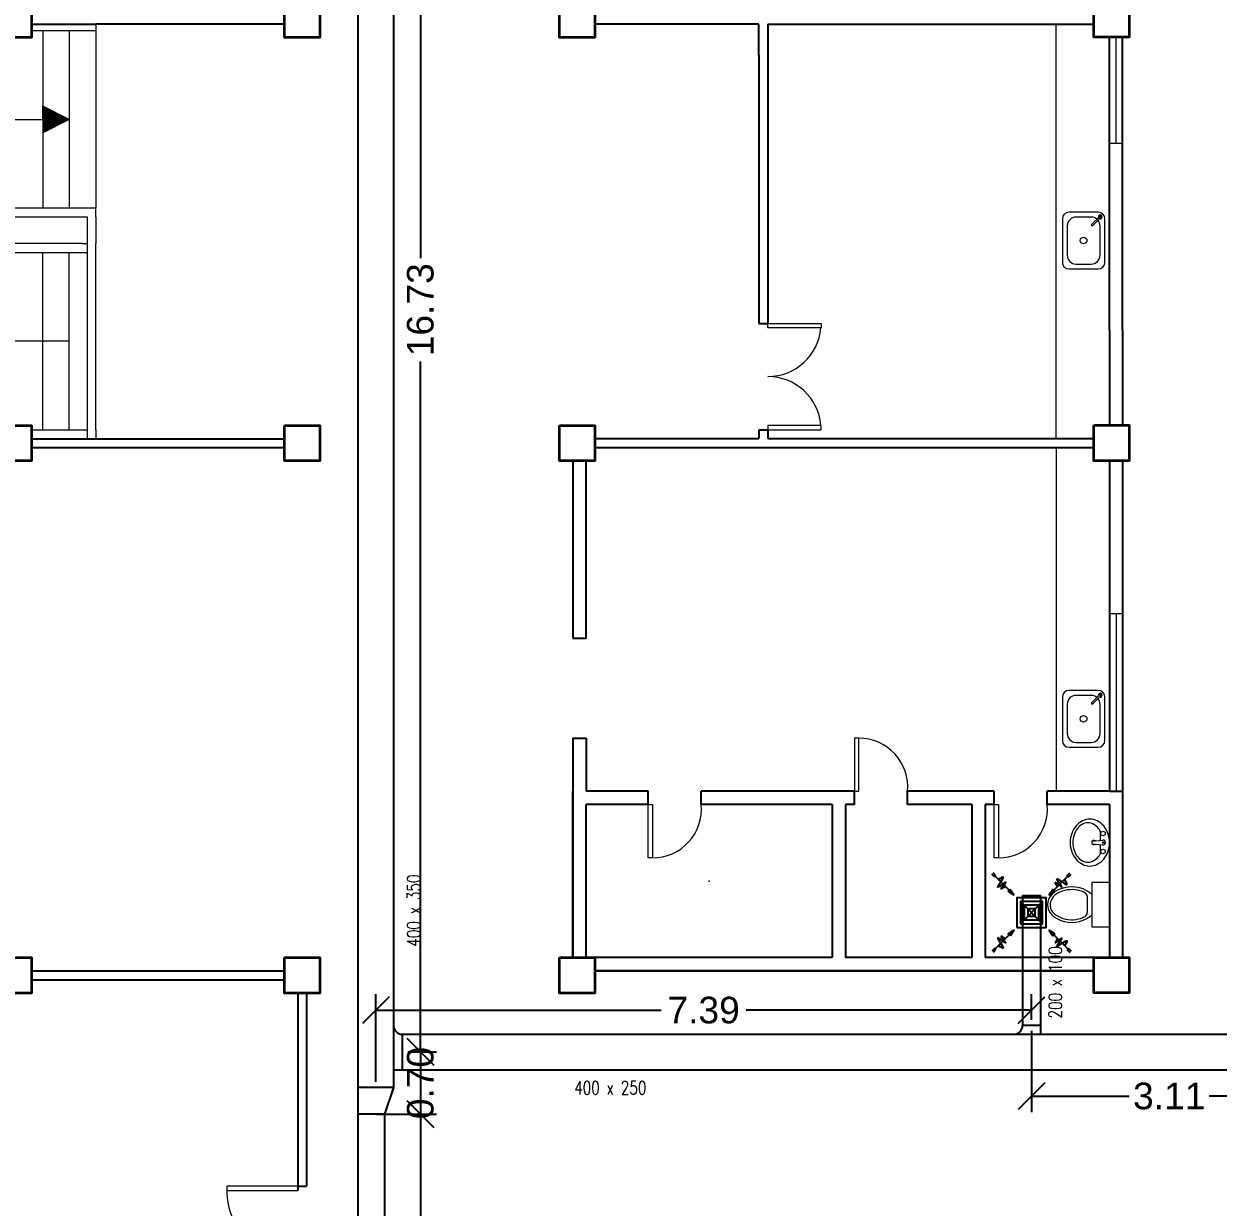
# Model space of a CAD drawing. Header units: millimetres. Extents: x 3 to 434, y 1 to 233.
# Drawn here: x 259.25 to 272.71, y 107.9 to 121.24 of the extents above; entities that cross this region are included whole.
import ezdxf

# ---------------------------------------------------------------- set-up
doc = ezdxf.new("R2010")
doc.units = ezdxf.units.MM
doc.header["$MEASUREMENT"] = 0
for name, color, linetype in [('AIR', 7, 'Continuous'), ('AIR-00', 8, 'Continuous'), ('AIR-03', 30, 'Continuous'), ('dimen', 7, 'Continuous'), ('ducting label', 7, 'Continuous'), ('exhaust', 1, 'Continuous')]:
    doc.layers.add(name, color=color, linetype=linetype)
doc.styles.add('Arch-Dim', font='simplex.shx', dxfattribs={"width": 0.75})
doc.styles.get("Standard").update_dxf_attribs({"font": 'arial.ttf'})
doc.dimstyles.new('Copy of dimension', dxfattribs={"dimtxt": 0.3, "dimasz": 0.3, "dimexe": 0.18, "dimexo": 0.0625, "dimgap": 0.09, "dimtad": 0, "dimzin": 0, "dimdsep": 46, "dimtxsty": 'Standard', "dimblk": 'OBLIQUE', "dimcen": 0.09, "dimclrd": 256, "dimclre": 256, "dimclrt": 256, "dimadec": 0, "dimazin": 0, "dimtfac": 1, "dimtofl": 0, "dimtmove": 0, "dimatfit": 3, "dimldrblk": 'OBLIQUE', "dimfxl": 1, "dimtolj": 1, "dimtzin": 0, "dimarcsym": 0})

# ---------------------------------------------------------------- blocks, each defined once
blk = doc.blocks.new('GRILL-C-IN')
at = {"layer": 'AIR-00', "ltscale": 3}
for p, q in [((-0.623, 0.601), (-0.674, 0.651)), ((-0.601, 0.623), (-0.651, 0.674)), ((-0.637, 0.637), (-0.3, 0.3)), ((0.637, 0.637), (0.3, 0.3)), ((0.601, 0.623), (0.651, 0.674)), ((0.623, 0.601), (0.674, 0.651)), ((-0.637, -0.637), (-0.3, -0.3)), ((0.637, -0.637), (0.3, -0.3)), ((-0.623, -0.601), (-0.674, -0.651)), ((0.623, -0.601), (0.674, -0.651)), ((-0.601, -0.623), (-0.651, -0.674)), ((0.601, -0.623), (0.651, -0.674))]:
    blk.add_line(p, q, dxfattribs=at)
at = {"layer": 'AIR-00', "color": 50}
for p, q in [((-0.188, 0.187), (0.187, -0.188)), ((0.187, 0.187), (-0.188, -0.188))]:
    blk.add_line(p, q, dxfattribs=at)
at = {"layer": 'AIR-00', "ltscale": 3}
for points in [[(-0.362, 0.393), (-0.393, 0.362), (-0.3, 0.3)], [(0.393, 0.362), (0.362, 0.393), (0.3, 0.3)], [(-0.362, -0.393), (-0.393, -0.362), (-0.3, -0.3)], [(0.393, -0.362), (0.362, -0.393), (0.3, -0.3)]]:
    blk.add_lwpolyline(points, close=True, dxfattribs=at)
at = {"layer": 'AIR-00', "color": 50}
for points in [[(-0.188, -0.188), (0.187, -0.188), (0.187, 0.187), (-0.188, 0.187)], [(-0.125, -0.125), (0.125, -0.125), (0.125, 0.125), (-0.125, 0.125)], [(-0.062, -0.062), (0.062, -0.062), (0.062, 0.062), (-0.062, 0.062)]]:
    blk.add_lwpolyline(points, close=True, dxfattribs=at)
at = {"layer": 'AIR-00', "ltscale": 3}
for points in [[(-0.441, 0.441), (-0.512, 0.404), (-0.432, 0.514), (-0.568, 0.43), (-0.477, 0.6), (-0.561, 0.561)], [(0.441, 0.441), (0.404, 0.512), (0.514, 0.432), (0.43, 0.568), (0.6, 0.477), (0.561, 0.561)], [(-0.441, -0.441), (-0.512, -0.404), (-0.432, -0.514), (-0.568, -0.43), (-0.477, -0.6), (-0.561, -0.561)], [(0.441, -0.441), (0.404, -0.512), (0.514, -0.432), (0.43, -0.568), (0.6, -0.477), (0.561, -0.561)]]:
    blk.add_spline(points, degree=3, dxfattribs=at)
for points in [[(-0.3, 0.3), (-0.362, 0.393), (-0.393, 0.362)], [(0.3, 0.3), (0.393, 0.362), (0.362, 0.393)], [(-0.3, -0.3), (-0.362, -0.393), (-0.393, -0.362)], [(0.3, -0.3), (0.393, -0.362), (0.362, -0.393)]]:
    blk.add_solid(points, dxfattribs=at)
at = {"layer": 'AIR-03', "color": 6}
blk.add_lwpolyline([(-0.25, -0.25), (0.25, -0.25), (0.25, 0.25), (-0.25, 0.25)], close=True, dxfattribs=at)
blk = doc.blocks.new('_Oblique')
at = {"color": 0, "linetype": 'ByBlock', "lineweight": -2}
blk.add_line((-0.5, -0.5), (0.5, 0.5), dxfattribs=at)
blk = doc.blocks.new('*D59')
at = {"layer": 'Defpoints', "color": 0, "transparency": 16777216}
for p in [(263.515, 126.384), (263.515, 109.651), (263.719, 109.651)]:
    blk.add_point(p, dxfattribs=at)
at = {"layer": 'dimen', "lineweight": -2, "transparency": 16777216}
for p, q in [((263.578, 126.384), (263.899, 126.384)), ((263.719, 126.384), (263.719, 118.6)), ((263.719, 109.651), (263.719, 117.436)), ((263.578, 109.651), (263.899, 109.651))]:
    blk.add_line(p, q, dxfattribs=at)
at = {"layer": 'dimen', "lineweight": -2, "transparency": 16777216, "xscale": 0.3, "yscale": 0.3, "zscale": 0.3}
for p, rotation in [((263.719, 126.384), 90), ((263.719, 109.651), 270)]:
    blk.add_blockref('_Oblique', p, dxfattribs=dict(at, rotation=rotation))
at = {"layer": 'dimen', "transparency": 16777216, "insert": (263.719, 118.018), "char_height": 0.3, "attachment_point": 5, "rotation": 90}
blk.add_mtext('\\A1;16.73', dxfattribs=at)
blk = doc.blocks.new('*D61')
at = {"layer": 'Defpoints', "color": 0, "transparency": 16777216}
for p in [(263.515, 109.651), (263.165, 108.951), (263.719, 108.951)]:
    blk.add_point(p, dxfattribs=at)
at = {"layer": 'dimen', "lineweight": -2, "transparency": 16777216}
for p, q in [((263.578, 109.651), (263.899, 109.651)), ((263.719, 109.651), (263.719, 108.951)), ((263.228, 108.951), (263.899, 108.951))]:
    blk.add_line(p, q, dxfattribs=at)
at = {"layer": 'dimen', "lineweight": -2, "transparency": 16777216, "xscale": 0.3, "yscale": 0.3, "zscale": 0.3}
for p, rotation in [((263.719, 109.651), 90), ((263.719, 108.951), 270)]:
    blk.add_blockref('_Oblique', p, dxfattribs=dict(at, rotation=rotation))
at = {"layer": 'dimen', "transparency": 16777216, "insert": (263.719, 109.301), "char_height": 0.3, "attachment_point": 5, "rotation": 90}
blk.add_mtext('\\A1;0.70', dxfattribs=at)
blk = doc.blocks.new('*D62')
at = {"layer": 'Defpoints', "color": 0, "transparency": 16777216}
for p in [(263.165, 108.951), (263.415, 105.23), (263.719, 105.23)]:
    blk.add_point(p, dxfattribs=at)
at = {"layer": 'dimen', "lineweight": -2, "transparency": 16777216}
for p, q in [((263.228, 108.951), (263.899, 108.951)), ((263.719, 108.951), (263.719, 107.569)), ((263.719, 105.23), (263.719, 106.613)), ((263.478, 105.23), (263.899, 105.23))]:
    blk.add_line(p, q, dxfattribs=at)
at = {"layer": 'dimen', "lineweight": -2, "transparency": 16777216, "xscale": 0.3, "yscale": 0.3, "zscale": 0.3}
for p, rotation in [((263.719, 108.951), 90), ((263.719, 105.23), 270)]:
    blk.add_blockref('_Oblique', p, dxfattribs=dict(at, rotation=rotation))
at = {"layer": 'dimen', "transparency": 16777216, "insert": (263.719, 107.091), "char_height": 0.3, "attachment_point": 5, "rotation": 90}
blk.add_mtext('\\A1;3.72', dxfattribs=at)
blk = doc.blocks.new('*D82')
at = {"layer": 'Defpoints', "color": 0, "transparency": 16777216}
for p in [(270.608, 110.121), (270.608, 109.951), (263.215, 109.251)]:
    blk.add_point(p, dxfattribs=at)
at = {"layer": 'dimen', "lineweight": -2, "transparency": 16777216}
for p, q in [((263.215, 109.314), (263.215, 110.301)), ((270.608, 110.014), (270.608, 110.301)), ((263.215, 110.121), (266.433, 110.121)), ((270.608, 110.121), (267.39, 110.121))]:
    blk.add_line(p, q, dxfattribs=at)
at = {"layer": 'dimen', "lineweight": -2, "transparency": 16777216, "xscale": 0.3, "yscale": 0.3, "zscale": 0.3, "rotation": 180}
blk.add_blockref('_Oblique', (263.215, 110.121), dxfattribs=at)
at = {"layer": 'dimen', "lineweight": -2, "transparency": 16777216, "xscale": 0.3, "yscale": 0.3, "zscale": 0.3}
blk.add_blockref('_Oblique', (270.608, 110.121), dxfattribs=at)
at = {"layer": 'dimen', "transparency": 16777216, "insert": (266.912, 110.121), "char_height": 0.3, "attachment_point": 5}
blk.add_mtext('\\A1;7.39', dxfattribs=at)
blk = doc.blocks.new('*D83')
at = {"layer": 'Defpoints', "color": 0, "transparency": 16777216}
for p in [(270.608, 109.951), (273.715, 109.351), (273.715, 109.153)]:
    blk.add_point(p, dxfattribs=at)
at = {"layer": 'dimen', "lineweight": -2, "transparency": 16777216}
for p, q in [((270.608, 109.889), (270.608, 108.973)), ((273.715, 109.289), (273.715, 108.973)), ((270.608, 109.153), (271.711, 109.153)), ((273.715, 109.153), (272.612, 109.153))]:
    blk.add_line(p, q, dxfattribs=at)
at = {"layer": 'dimen', "lineweight": -2, "transparency": 16777216, "xscale": 0.3, "yscale": 0.3, "zscale": 0.3, "rotation": 180}
blk.add_blockref('_Oblique', (270.608, 109.153), dxfattribs=at)
at = {"layer": 'dimen', "lineweight": -2, "transparency": 16777216, "xscale": 0.3, "yscale": 0.3, "zscale": 0.3}
blk.add_blockref('_Oblique', (273.715, 109.153), dxfattribs=at)
at = {"layer": 'dimen', "transparency": 16777216, "insert": (272.161, 109.153), "char_height": 0.3, "attachment_point": 5}
blk.add_mtext('\\A1;3.11', dxfattribs=at)

msp = doc.modelspace()

# ---------------------------------------------------------------- linework, layer by layer
at = {"color": 8, "lineweight": 25}
for p, q in [((259.336, 121.239), (260.061, 121.239)), ((262.186, 121.239), (260.061, 121.239)), ((259.336, 116.564), (262.186, 116.564)), ((259.336, 116.464), (262.186, 116.464)), ((259.336, 110.564), (262.186, 110.564)), ((259.336, 110.464), (262.186, 110.464)), ((262.336, 110.314), (262.336, 108.089)), ((262.436, 110.314), (262.436, 108.139)), ((262.336, 108.139), (262.436, 108.139))]:
    msp.add_line(p, q, dxfattribs=at)
at = {"color": 8, "lineweight": 9}
for p, q in [((260.061, 121.239), (260.061, 121.164)), ((260.061, 121.164), (259.336, 121.164)), ((259.461, 121.164), (259.461, 119.164)), ((259.761, 121.164), (259.761, 119.164)), ((260.061, 121.164), (260.061, 119.164)), ((259.461, 120.164), (259.461, 120.314)), ((259.761, 120.164), (259.461, 120.314)), ((259.471, 120.164), (259.471, 120.309)), ((259.481, 120.164), (259.481, 120.304)), ((259.491, 120.164), (259.491, 120.299)), ((259.501, 120.164), (259.501, 120.294)), ((259.511, 120.164), (259.511, 120.289)), ((259.521, 120.164), (259.521, 120.284)), ((259.531, 120.164), (259.531, 120.279)), ((259.541, 120.164), (259.541, 120.274)), ((259.551, 120.164), (259.551, 120.269)), ((259.561, 120.164), (259.561, 120.264)), ((259.571, 120.164), (259.571, 120.259)), ((259.581, 120.164), (259.581, 120.254)), ((259.591, 120.164), (259.591, 120.249)), ((259.601, 120.164), (259.601, 120.244)), ((259.611, 120.164), (259.611, 120.239)), ((259.621, 120.164), (259.621, 120.234)), ((259.631, 120.164), (259.631, 120.229)), ((256.961, 120.164), (259.461, 120.164)), ((259.461, 120.164), (259.761, 120.164)), ((259.461, 120.164), (259.461, 120.014)), ((259.761, 120.164), (259.461, 120.014)), ((259.471, 120.164), (259.471, 120.019)), ((259.481, 120.164), (259.481, 120.024)), ((259.491, 120.164), (259.491, 120.029)), ((259.501, 120.164), (259.501, 120.034)), ((259.511, 120.164), (259.511, 120.039)), ((259.521, 120.164), (259.521, 120.044)), ((259.531, 120.164), (259.531, 120.049)), ((259.541, 120.164), (259.541, 120.054)), ((259.551, 120.164), (259.551, 120.059)), ((259.561, 120.164), (259.561, 120.064)), ((259.571, 120.164), (259.571, 120.069)), ((259.581, 120.164), (259.581, 120.074)), ((259.591, 120.164), (259.591, 120.079)), ((259.601, 120.164), (259.601, 120.084)), ((259.611, 120.164), (259.611, 120.089)), ((259.621, 120.164), (259.621, 120.094)), ((259.631, 120.164), (259.631, 120.099)), ((259.641, 120.164), (259.641, 120.224)), ((259.641, 120.164), (259.641, 120.104)), ((259.651, 120.164), (259.651, 120.219)), ((259.651, 120.164), (259.651, 120.109)), ((259.661, 120.164), (259.661, 120.214)), ((259.661, 120.164), (259.661, 120.114)), ((259.671, 120.164), (259.671, 120.209)), ((259.671, 120.164), (259.671, 120.119)), ((259.681, 120.164), (259.681, 120.204)), ((259.681, 120.164), (259.681, 120.124)), ((259.691, 120.164), (259.691, 120.199)), ((259.691, 120.164), (259.691, 120.129)), ((259.701, 120.164), (259.701, 120.194)), ((259.701, 120.164), (259.701, 120.134)), ((259.711, 120.164), (259.711, 120.189)), ((259.711, 120.164), (259.711, 120.139)), ((259.721, 120.164), (259.721, 120.184)), ((259.721, 120.164), (259.721, 120.144)), ((259.731, 120.164), (259.731, 120.179)), ((259.731, 120.164), (259.731, 120.149)), ((259.741, 120.164), (259.741, 120.174)), ((259.741, 120.164), (259.741, 120.154)), ((259.751, 120.164), (259.751, 120.169)), ((259.751, 120.164), (259.751, 120.159)), ((260.061, 119.164), (257.961, 119.164)), ((260.061, 119.064), (260.061, 119.164)), ((258.061, 119.064), (259.911, 119.064)), ((259.911, 119.064), (259.961, 119.064)), ((259.961, 119.064), (259.961, 118.764)), ((260.061, 119.064), (260.061, 118.764)), ((259.911, 118.764), (258.061, 118.764)), ((259.911, 118.764), (259.961, 118.764)), ((259.961, 118.764), (259.961, 116.564)), ((260.061, 118.664), (260.061, 118.764)), ((257.961, 118.664), (259.961, 118.664)), ((259.461, 116.664), (259.461, 118.664)), ((259.761, 116.664), (259.761, 118.664)), ((260.061, 116.664), (260.061, 118.664)), ((259.761, 117.664), (257.961, 117.664)), ((259.336, 116.664), (259.961, 116.664)), ((260.061, 116.664), (260.061, 116.564)), ((271.289, 112.026), (271.411, 112.039)), ((271.289, 111.997), (271.411, 111.984)), ((271.487, 111.562), (271.287, 111.562)), ((271.287, 111.562), (271.287, 111.062)), ((271.487, 111.062), (271.487, 111.562)), ((271.237, 111.402), (271.237, 111.221)), ((271.287, 111.062), (271.487, 111.062))]:
    msp.add_line(p, q, dxfattribs=at)
at = {"color": 8, "linetype": 'ByBlock', "lineweight": 25}
for p, q in [((267.536, 121.239), (265.686, 121.239)), ((267.536, 120.889), (267.536, 121.239)), ((267.636, 121.239), (267.636, 117.865)), ((267.636, 121.239), (271.311, 121.239)), ((271.486, 117.789), (271.486, 121.091)), ((271.636, 117.789), (271.636, 121.091)), ((267.536, 120.889), (267.536, 117.865)), ((267.536, 117.865), (267.636, 117.865)), ((271.486, 117.789), (271.486, 116.716)), ((271.636, 117.789), (271.636, 116.716)), ((267.536, 116.665), (267.636, 116.665)), ((267.536, 116.665), (267.536, 116.565)), ((267.636, 116.665), (267.636, 116.565)), ((265.686, 116.565), (267.386, 116.565)), ((265.686, 116.465), (270.436, 116.465)), ((267.386, 116.565), (267.536, 116.565)), ((267.386, 116.565), (267.536, 116.565)), ((267.386, 116.465), (271.311, 116.465)), ((267.636, 116.565), (270.436, 116.565)), ((267.636, 116.565), (271.311, 116.565)), ((265.436, 116.314), (265.436, 114.314)), ((265.586, 114.314), (265.586, 116.314)), ((271.486, 116.316), (271.486, 112.589)), ((271.636, 116.316), (271.636, 112.589)), ((265.436, 114.314), (265.586, 114.314)), ((265.436, 113.189), (265.436, 110.714)), ((265.436, 113.189), (265.586, 113.189)), ((265.586, 113.189), (265.586, 112.589)), ((268.611, 112.589), (266.886, 112.589)), ((270.186, 112.589), (269.211, 112.589)), ((271.486, 112.589), (270.786, 112.589)), ((271.486, 112.589), (271.636, 112.589)), ((271.636, 112.589), (271.636, 110.716)), ((271.486, 112.439), (271.486, 110.714)), ((268.361, 110.714), (265.586, 110.714)), ((269.936, 110.714), (268.511, 110.714)), ((271.486, 110.714), (270.086, 110.714)), ((265.686, 110.564), (271.311, 110.564)), ((271.311, 110.564), (265.686, 110.564))]:
    msp.add_line(p, q, dxfattribs=at)
at = {"color": 8, "linetype": 'ByBlock', "lineweight": 9}
for p, q in [((270.886, 116.565), (270.886, 121.241)), ((271.561, 119.891), (271.561, 121.091)), ((271.636, 121.091), (271.636, 119.891)), ((271.636, 119.891), (271.486, 119.891)), ((270.886, 116.465), (270.886, 112.589)), ((265.436, 116.314), (265.586, 116.314)), ((271.636, 114.589), (271.486, 114.589)), ((271.561, 114.589), (271.561, 112.589)), ((271.636, 112.589), (271.636, 114.589))]:
    msp.add_line(p, q, dxfattribs=at)
at = {"color": 8, "lineweight": 9, "ltscale": 0.4}
for p, q in [((270.956, 119.043), (270.956, 118.553)), ((271.361, 119.118), (271.031, 119.118)), ((271.281, 119.063), (271.111, 119.063)), ((271.377, 119.071), (271.286, 118.98)), ((271.39, 119.059), (271.298, 118.967)), ((271.436, 118.553), (271.436, 119.043)), ((271.011, 118.963), (271.011, 118.633)), ((271.381, 118.633), (271.381, 118.963)), ((271.031, 118.478), (271.361, 118.478)), ((271.111, 118.533), (271.281, 118.533)), ((270.956, 113.651), (270.956, 113.161)), ((271.361, 113.726), (271.031, 113.726)), ((271.281, 113.671), (271.111, 113.671)), ((271.377, 113.679), (271.286, 113.588)), ((271.39, 113.667), (271.298, 113.575)), ((271.436, 113.161), (271.436, 113.651)), ((271.011, 113.571), (271.011, 113.241)), ((271.381, 113.241), (271.381, 113.571)), ((271.111, 113.141), (271.281, 113.141)), ((271.031, 113.086), (271.361, 113.086))]:
    msp.add_line(p, q, dxfattribs=at)
at = {"color": 8, "linetype": 'ByBlock', "lineweight": 13}
for p, q in [((267.636, 117.865), (268.236, 117.865)), ((267.636, 117.815), (267.636, 117.865)), ((268.236, 117.815), (267.636, 117.815)), ((268.236, 117.865), (268.236, 117.815)), ((268.236, 116.715), (267.636, 116.715)), ((267.636, 116.715), (267.636, 116.665)), ((267.636, 116.665), (268.236, 116.665)), ((268.236, 116.665), (268.236, 116.715))]:
    msp.add_line(p, q, dxfattribs=at)
at = {"color": 8, "linetype": 'ByBlock', "lineweight": 25, "ltscale": 0.3}
for p, q in [((265.436, 110.714), (265.436, 112.589)), ((266.286, 112.589), (265.586, 112.589)), ((266.286, 112.439), (266.286, 112.589)), ((268.611, 112.589), (266.886, 112.589)), ((266.886, 112.439), (266.886, 112.589)), ((268.611, 112.439), (268.611, 112.589)), ((270.186, 112.589), (269.211, 112.589)), ((269.211, 112.439), (269.211, 112.589)), ((270.186, 112.439), (270.186, 112.589)), ((271.486, 112.589), (270.786, 112.589)), ((270.786, 112.439), (270.786, 112.589)), ((265.586, 110.714), (265.586, 112.439)), ((266.286, 112.439), (265.586, 112.439)), ((268.361, 112.439), (266.886, 112.439)), ((268.361, 112.439), (268.361, 110.714)), ((268.511, 112.439), (268.511, 110.714)), ((268.611, 112.439), (268.511, 112.439)), ((269.936, 112.439), (269.211, 112.439)), ((269.936, 112.439), (269.936, 110.714)), ((270.086, 112.439), (270.086, 110.714)), ((270.186, 112.439), (270.086, 112.439)), ((270.186, 112.439), (270.086, 112.439)), ((271.486, 112.439), (270.786, 112.439))]:
    msp.add_line(p, q, dxfattribs=at)
at = {"color": 8, "lineweight": 35}
for points in [[(258.936, 121.489), (259.336, 121.489), (259.336, 121.089), (258.936, 121.089)], [(262.186, 121.489), (262.586, 121.489), (262.586, 121.089), (262.186, 121.089)], [(258.936, 116.714), (259.336, 116.714), (259.336, 116.314), (258.936, 116.314)], [(262.186, 116.714), (262.586, 116.714), (262.586, 116.314), (262.186, 116.314)], [(258.936, 110.714), (259.336, 110.714), (259.336, 110.314), (258.936, 110.314)], [(262.186, 110.714), (262.586, 110.714), (262.586, 110.314), (262.186, 110.314)]]:
    msp.add_lwpolyline(points, close=True, dxfattribs=at)
at = {"color": 8, "linetype": 'ByBlock', "lineweight": 35}
for points in [[(265.286, 121.489), (265.686, 121.489), (265.686, 121.089), (265.286, 121.089)], [(271.311, 121.491), (271.711, 121.491), (271.711, 121.091), (271.311, 121.091)], [(265.286, 116.714), (265.686, 116.714), (265.686, 116.314), (265.286, 116.314)], [(271.311, 116.716), (271.711, 116.716), (271.711, 116.316), (271.311, 116.316)], [(265.286, 110.714), (265.686, 110.714), (265.686, 110.314), (265.286, 110.314)], [(271.311, 110.716), (271.711, 110.716), (271.711, 110.316), (271.311, 110.316)]]:
    msp.add_lwpolyline(points, close=True, dxfattribs=at)
at = {"color": 8, "lineweight": 13, "ltscale": 0.03}
for points in [[(268.611, 112.589), (268.661, 112.589), (268.661, 113.189), (268.611, 113.189)], [(266.286, 112.439), (266.336, 112.439), (266.336, 111.839), (266.286, 111.839)], [(270.186, 112.439), (270.236, 112.439), (270.236, 111.839), (270.186, 111.839)], [(262.336, 108.089), (262.336, 108.139), (261.536, 108.139), (261.536, 108.089)]]:
    msp.add_lwpolyline(points, close=True, dxfattribs=at)
at = {"color": 8, "lineweight": 9}
msp.add_lwpolyline([(271.266, 112.277, 0.11576), (271.183, 112.257, 0.104047), (271.11, 112.199, 0.090875), (271.062, 112.115, 0.083344), (271.045, 112.012, 0.083344), (271.062, 111.908, 0.090875), (271.11, 111.824, 0.104047), (271.183, 111.766, 0.11576), (271.266, 111.747, 0.11576), (271.348, 111.766, 0.104047), (271.422, 111.824, 0.090875), (271.47, 111.908, 0.083344), (271.487, 112.012, 0.083344), (271.47, 112.115, 0.090875), (271.422, 112.199, 0.104047), (271.348, 112.257, 0.11576)], format="xyb", close=True, dxfattribs=at)
for points in [[(271.245, 112.234, 0.124838), (271.182, 112.218, 0.105788), (271.125, 112.169, 0.086697), (271.088, 112.099, 0.076776), (271.075, 112.012, 0.076776), (271.088, 111.924, 0.086697), (271.125, 111.854, 0.105788), (271.182, 111.805, 0.124838), (271.245, 111.789, 0.124838), (271.307, 111.805, 0.105788), (271.365, 111.854, 0.040067), (271.385, 111.885), (271.385, 111.987, 0.040067)], [(271.385, 112.036), (271.385, 112.138, 0.040067), (271.365, 112.169, 0.105788), (271.307, 112.218, 0.124838), (271.245, 112.234, 0.124838)]]:
    msp.add_lwpolyline(points, format="xyb", dxfattribs=at)
at = {"color": 8, "lineweight": 9, "ltscale": 0.4}
for centre in [(271.196, 118.798), (271.196, 113.406)]:
    msp.add_circle(centre, 0.0375, dxfattribs=at)
at = {"color": 8, "lineweight": 9}
for centre, radius in [((271.414, 112.113), 0.0255), ((271.42, 112.012), 0.0095), ((271.414, 111.91), 0.0255)]:
    msp.add_circle(centre, radius, dxfattribs=at)
at = {"color": 8, "lineweight": 9, "ltscale": 0.4}
for centre, radius, start, end in [((271.031, 119.043), 0.075, 90, 180), ((271.111, 118.963), 0.1, 90, 180), ((271.281, 118.963), 0.1, 50.0132, 90), ((271.281, 118.963), 0.1, 0, 39.9868), ((271.361, 119.043), 0.075, 0, 90), ((271.383, 119.065), 0.0217, 248.7565, 201.2435), ((271.383, 119.065), 0.0145, 262.0499, 187.9501), ((271.383, 119.065), 0.00874, 315, 135), ((271.292, 118.974), 0.00874, 135, 315), ((271.111, 118.633), 0.1, 180, 270), ((271.281, 118.633), 0.1, 270, 0), ((271.031, 118.553), 0.075, 180, 270), ((271.361, 118.553), 0.075, 270, 0), ((271.031, 113.651), 0.075, 90, 180), ((271.111, 113.571), 0.1, 90, 180), ((271.281, 113.571), 0.1, 50.0132, 90), ((271.281, 113.571), 0.1, 0, 39.9868), ((271.361, 113.651), 0.075, 0, 90), ((271.383, 113.673), 0.0217, 248.7565, 201.2435), ((271.383, 113.673), 0.0145, 262.0499, 187.9501), ((271.383, 113.673), 0.00874, 315, 135), ((271.292, 113.582), 0.00874, 135, 315), ((271.111, 113.241), 0.1, 180, 270), ((271.281, 113.241), 0.1, 270, 0), ((271.031, 113.161), 0.075, 180, 270), ((271.361, 113.161), 0.075, 270, 0)]:
    msp.add_arc(centre, radius, start, end, dxfattribs=at)
at = {"color": 8, "linetype": 'ByBlock', "lineweight": 13}
for centre, start, end in [((267.636, 117.865), 270, 355.2198), ((267.636, 116.665), 4.7802, 90)]:
    msp.add_arc(centre, 0.6, start, end, dxfattribs=at)
at = {"color": 8, "lineweight": 13, "ltscale": 0.03}
for centre, radius, start, end in [((268.661, 112.637), 0.552, 355.0209, 90), ((266.336, 112.391), 0.552, 270, 4.9791), ((270.236, 112.391), 0.552, 270, 4.9791), ((262.288, 108.089), 0.752, 180, 273.6952)]:
    msp.add_arc(centre, radius, start, end, dxfattribs=at)
at = {"color": 8, "lineweight": 9}
for centre, radius, start, end in [((271.312, 112.012), 0.025, 161.3793, 198.6207), ((271.383, 112.012), 0.0948, 171.2026, 188.7974), ((271.312, 112.012), 0.025, 48.7978, 143.6932), ((271.414, 112.012), 0.028, 263.7545, 96.2455), ((271.312, 112.012), 0.025, 216.3068, 311.2022), ((271.187, 111.402), 0.05, 0, 61.8499), ((271.187, 111.221), 0.05, 298.0084, 360)]:
    msp.add_arc(centre, radius, start, end, dxfattribs=at)
msp.add_ellipse((271.062, 111.312), major_axis=(0.275, 0), ratio=0.727273, start_param=0.612555, end_param=5.670631, dxfattribs=at)
msp.add_open_spline([(271.211, 111.446), (271.194, 111.455), (271.176, 111.462), (271.085, 111.489), (270.998, 111.484), (270.866, 111.426), (270.825, 111.376), (270.811, 111.278), (270.837, 111.226), (270.948, 111.152), (271.032, 111.134), (271.146, 111.15), (271.181, 111.161), (271.21, 111.177)], degree=3, knots=[0.937253, 0.937253, 0.937253, 0.937253, 1.185372, 1.185372, 2.113864, 2.113864, 3.042356, 3.042356, 3.970847, 3.970847, 4.899339, 4.899339, 5.346062, 5.346062, 5.346062, 5.346062], dxfattribs=at)
at = {"color": 8, "linetype": 'ByBlock', "lineweight": 9, "ltscale": 0.3}
msp.add_point((266.974, 111.577), dxfattribs=at)
at = {"layer": 'exhaust'}
for p, q in [((263.015, 138.286), (263.015, 99.097)), ((263.415, 131.969), (263.415, 109.251)), ((270.508, 111.416), (270.508, 109.951)), ((270.508, 111.416), (270.708, 111.416)), ((270.708, 111.416), (270.708, 109.851)), ((270.508, 109.951), (270.708, 109.951)), ((263.515, 109.851), (296.119, 109.851)), ((263.515, 109.851), (263.515, 109.451)), ((263.415, 109.451), (296.119, 109.451)), ((263.415, 109.251), (263.015, 109.251)), ((263.415, 109.251), (263.315, 108.951)), ((263.315, 108.951), (263.015, 108.951)), ((263.315, 108.951), (263.315, 103.504))]:
    msp.add_line(p, q, dxfattribs=at)
for centre, start, end in [((263.515, 109.951), 180, 270), ((270.408, 109.951), 270, 0)]:
    msp.add_arc(centre, 0.1, start, end, dxfattribs=at)

# ---------------------------------------------------------------- block references
at = {"layer": 'AIR', "xscale": 0.6658363358532475, "yscale": 0.6658363358532475, "zscale": 0.6658363358532475}
msp.add_blockref('GRILL-C-IN', (270.608, 111.222), dxfattribs=at)

# ---------------------------------------------------------------- texts
at = {"layer": 'ducting label', "color": 240, "linetype": 'Continuous', "lineweight": 25, "true_color": 0xed1f24, "char_height": 0.15, "attachment_point": 1, "rotation": 90, "style": 'Arch-Dim'}
for s, insert in [('\\A1;400 x 350', (263.569, 110.837)), ('\\A1;200 x 100', (270.802, 110.028))]:
    msp.add_mtext_dynamic_manual_height_columns(s, width=1.19515, gutter_width=1.011, heights=[0], dxfattribs=dict(at, insert=insert))
at = {"layer": 'ducting label', "color": 240, "linetype": 'Continuous', "true_color": 0xed1f24, "insert": (265.452, 109.323), "char_height": 0.15, "attachment_point": 1, "style": 'Arch-Dim'}
msp.add_mtext_dynamic_manual_height_columns('\\A1;400 x 250', width=1.19515, gutter_width=1.011, heights=[0], dxfattribs=at)

# ---------------------------------------------------------------- dimensions: what is measured, and where the dimension line sits
at = {"layer": 'dimen'}
for base, p1, p2, picture, middle in [((263.719, 109.651), (263.515, 126.384), (263.515, 109.651), '*D59', (263.719, 118.018)), ((263.719, 105.23), (263.165, 108.951), (263.415, 105.23), '*D62', (263.719, 107.091))]:
    dim = msp.add_linear_dim(base=base, p1=p1, p2=p2, angle=90, dimstyle='Copy of dimension', dxfattribs=at)
    dim.commit()
    dim.dimension.update_dxf_attribs({"geometry": picture, "text_midpoint": middle})
for base, p1, p2, picture, middle in [((270.608, 110.121), (263.215, 109.251), (270.608, 109.951), '*D82', (266.912, 110.121)), ((273.715, 109.153), (270.608, 109.951), (273.715, 109.351), '*D83', (272.161, 109.153))]:
    dim = msp.add_linear_dim(base=base, p1=p1, p2=p2, dimstyle='Copy of dimension', dxfattribs=at)
    dim.commit()
    dim.dimension.update_dxf_attribs({"geometry": picture, "text_midpoint": middle})
dim = msp.add_linear_dim(base=(263.719, 108.951), p1=(263.515, 109.651), p2=(263.165, 108.951), angle=90, dimstyle='Copy of dimension', dxfattribs=at)
dim.commit()
dim.dimension.update_dxf_attribs({"geometry": '*D61', "text_midpoint": (263.719, 109.301), "dimtype": 160})

doc.saveas('drawing.dxf')
